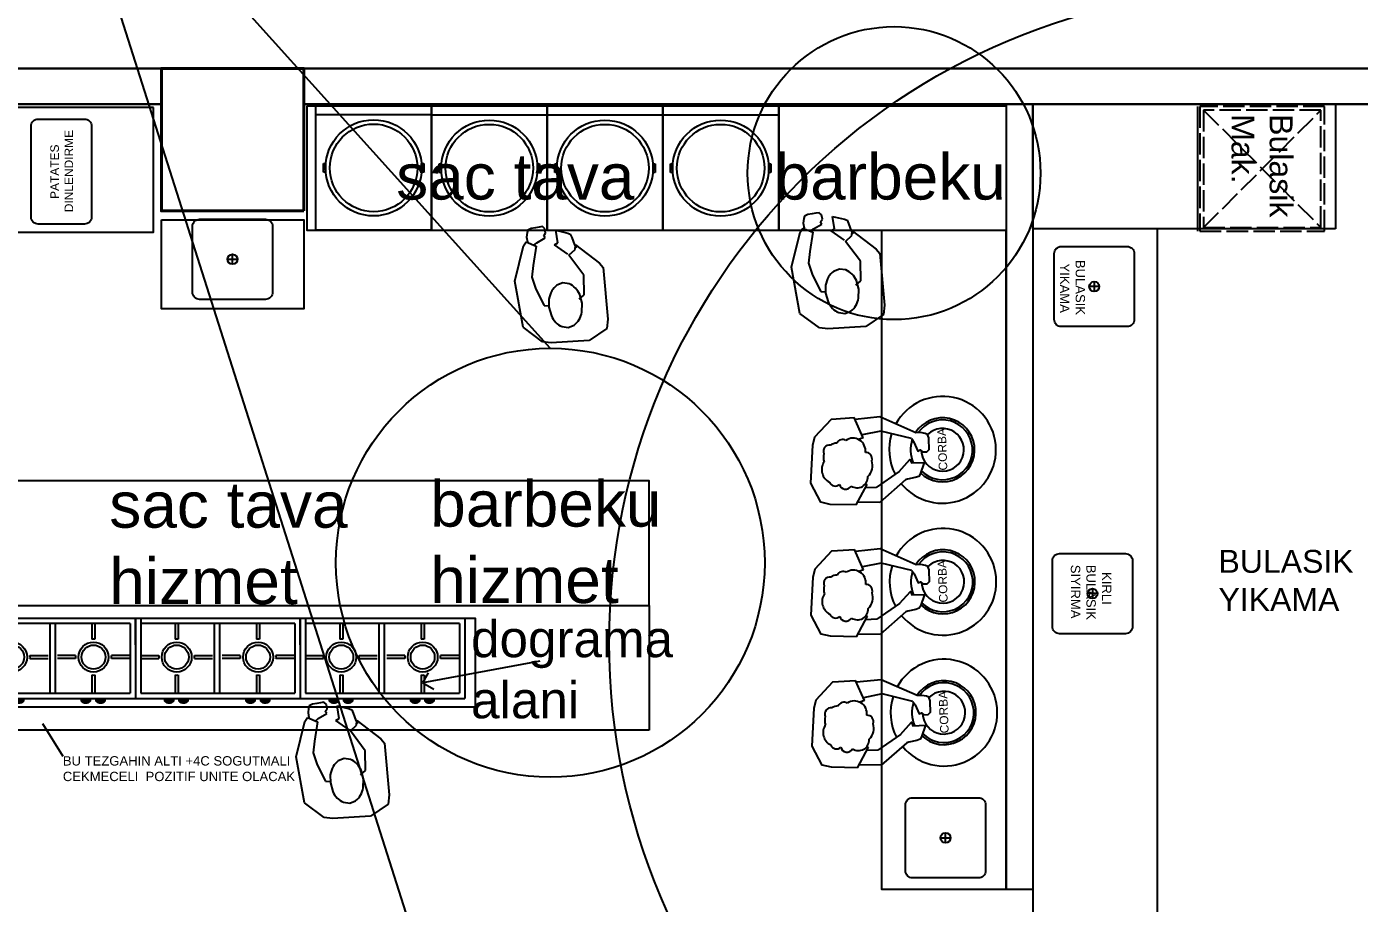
# Model space of a CAD drawing. Header units: millimetres. Extents: x 11848 to 21447, y 11375 to 20030.
# Drawn here: x 15365 to 16114, y 18520 to 19012 of the extents above; entities that cross this region are included whole.
import ezdxf

# ---------------------------------------------------------------- set-up
doc = ezdxf.new("R2010")
doc.units = ezdxf.units.MM
doc.linetypes.add('ACAD_ISO02W100', pattern=[15, 12, -3])
for name, color, linetype in [('CZM YAZI', 40, 'Continuous'), ('endustriyel', 251, 'Continuous'), ('mobilya', 251, 'Continuous'), ('S2000-002 Çizgi', 1, 'Continuous'), ('TEFRIS', 4, 'Continuous')]:
    doc.layers.add(name, color=color, linetype=linetype)
doc.layers.add('DUVAR', color=74, linetype='Continuous', lineweight=30)
doc.layers.add('GZ KOLON', color=10, linetype='Continuous', lineweight=40)
doc.styles.get("Standard").update_dxf_attribs({"font": 'arial.ttf'})

# ---------------------------------------------------------------- blocks, each defined once
blk = doc.blocks.new('tgvrc')
at = {"layer": 'endustriyel'}
for p, q in [((37188.74, 6280.07), (37188.74, 6235.07)), ((37188.74, 6265.07), (37188.74, 6280.07)), ((37191.7, 6280.07), (37191.7, 6238.07)), ((37278.23, 6277.07), (37191.7, 6277.07)), ((37211.05, 6277.07), (37211.05, 6268.33)), ((37212.73, 6277.07), (37212.73, 6268.33)), ((37233.21, 6238.07), (37233.21, 6277.07)), ((37236.21, 6238.07), (37236.21, 6277.07)), ((37256.78, 6277.07), (37256.78, 6268.33)), ((37258.46, 6277.07), (37258.46, 6268.33)), ((37278.23, 6277.07), (37278.23, 6238.07)), ((37278.71, 6280.07), (37466.2, 6280.07)), ((37281.23, 6280.07), (37281.23, 6235.07)), ((37281.23, 6265.07), (37281.23, 6280.07)), ((37281.23, 6280.07), (37281.23, 6235.07)), ((37281.23, 6280.07), (37281.23, 6235.07)), ((37281.23, 6265.07), (37281.23, 6280.07)), ((37284.18, 6280.07), (37284.18, 6238.07)), ((37370.71, 6277.07), (37284.18, 6277.07)), ((37303.54, 6277.07), (37303.54, 6268.33)), ((37305.22, 6277.07), (37305.22, 6268.33)), ((37325.69, 6238.07), (37325.69, 6277.07)), ((37328.69, 6238.07), (37328.69, 6277.07)), ((37349.26, 6277.07), (37349.26, 6268.33)), ((37350.94, 6277.07), (37350.94, 6268.33)), ((37370.71, 6277.07), (37370.71, 6238.07)), ((37373.71, 6280.07), (37373.71, 6235.07)), ((37373.71, 6280.07), (37373.71, 6235.07)), ((37373.71, 6265.07), (37373.71, 6280.07)), ((37376.67, 6280.07), (37376.67, 6238.07)), ((37463.2, 6277.07), (37376.67, 6277.07)), ((37396.02, 6277.07), (37396.02, 6268.33)), ((37397.7, 6277.07), (37397.7, 6268.33)), ((37418.18, 6238.07), (37418.18, 6277.07)), ((37421.18, 6238.07), (37421.18, 6277.07)), ((37441.75, 6277.07), (37441.75, 6268.33)), ((37443.43, 6277.07), (37443.43, 6268.33)), ((37463.2, 6277.07), (37463.2, 6238.07)), ((37466.2, 6280.07), (37466.2, 6235.07)), ((37191.7, 6259.11), (37201.83, 6259.11)), ((37191.7, 6257.43), (37201.83, 6257.43)), ((37221.95, 6259.11), (37232.08, 6259.11)), ((37221.95, 6257.43), (37232.08, 6257.43)), ((37247.56, 6259.11), (37237.42, 6259.11)), ((37247.56, 6257.43), (37237.42, 6257.43)), ((37277.81, 6259.11), (37267.68, 6259.11)), ((37277.81, 6257.43), (37267.68, 6257.43)), ((37284.18, 6259.11), (37294.32, 6259.11)), ((37284.18, 6257.43), (37294.32, 6257.43)), ((37314.44, 6259.11), (37324.57, 6259.11)), ((37314.44, 6257.43), (37324.57, 6257.43)), ((37340.04, 6259.11), (37329.91, 6259.11)), ((37340.04, 6257.43), (37329.91, 6257.43)), ((37370.3, 6259.11), (37360.17, 6259.11)), ((37370.3, 6257.43), (37360.17, 6257.43)), ((37376.67, 6259.11), (37386.8, 6259.11)), ((37376.67, 6257.43), (37386.8, 6257.43)), ((37406.93, 6259.11), (37417.06, 6259.11)), ((37406.93, 6257.43), (37417.06, 6257.43)), ((37432.53, 6259.11), (37422.4, 6259.11)), ((37432.53, 6257.43), (37422.4, 6257.43)), ((37462.78, 6259.11), (37452.65, 6259.11)), ((37462.78, 6257.43), (37452.65, 6257.43)), ((37211.05, 6248.21), (37211.05, 6238.07)), ((37212.73, 6248.21), (37212.73, 6238.07)), ((37256.78, 6248.21), (37256.78, 6238.07)), ((37258.46, 6248.21), (37258.46, 6238.07)), ((37303.54, 6248.21), (37303.54, 6238.07)), ((37305.22, 6248.21), (37305.22, 6238.07)), ((37349.26, 6248.21), (37349.26, 6238.07)), ((37350.94, 6248.21), (37350.94, 6238.07)), ((37396.02, 6248.21), (37396.02, 6238.07)), ((37397.7, 6248.21), (37397.7, 6238.07)), ((37441.75, 6248.21), (37441.75, 6238.07)), ((37443.43, 6248.21), (37443.43, 6238.07)), ((37191.7, 6238.07), (37278.23, 6238.07)), ((37284.18, 6238.07), (37370.71, 6238.07)), ((37376.67, 6238.07), (37463.2, 6238.07)), ((37188.74, 6235.07), (37281.23, 6235.07)), ((37281.23, 6235.07), (37373.71, 6235.07)), ((37373.71, 6235.07), (37466.2, 6235.07))]:
    blk.add_line(p, q, dxfattribs=at)
for points in [[(37187, 6280.07), (37472, 6280.07), (37472, 6230.07), (37187, 6230.07)], [(37210.29, 6234.6), (37205.04, 6234.6), (37205.04, 6233.6), (37210.29, 6233.6)], [(37218.42, 6234.6), (37213.17, 6234.6), (37213.17, 6233.6), (37218.42, 6233.6)], [(37256.02, 6234.6), (37250.77, 6234.6), (37250.77, 6233.6), (37256.02, 6233.6)], [(37264.15, 6234.6), (37258.9, 6234.6), (37258.9, 6233.6), (37264.15, 6233.6)], [(37302.78, 6234.6), (37297.53, 6234.6), (37297.53, 6233.6), (37302.78, 6233.6)], [(37310.91, 6234.6), (37305.66, 6234.6), (37305.66, 6233.6), (37310.91, 6233.6)], [(37348.51, 6234.6), (37343.26, 6234.6), (37343.26, 6233.6), (37348.51, 6233.6)], [(37356.63, 6234.6), (37351.38, 6234.6), (37351.38, 6233.6), (37356.63, 6233.6)], [(37395.27, 6234.6), (37390.02, 6234.6), (37390.02, 6233.6), (37395.27, 6233.6)], [(37403.39, 6234.6), (37398.14, 6234.6), (37398.14, 6233.6), (37403.39, 6233.6)], [(37440.99, 6234.6), (37435.74, 6234.6), (37435.74, 6233.6), (37440.99, 6233.6)], [(37449.12, 6234.6), (37443.87, 6234.6), (37443.87, 6233.6), (37449.12, 6233.6)]]:
    blk.add_lwpolyline(points, close=True, dxfattribs=at)
for centre, radius in [((37211.89, 6258.27), 8.41), ((37211.89, 6258.27), 6.73), ((37257.62, 6258.27), 8.41), ((37257.62, 6258.27), 6.73), ((37304.38, 6258.27), 8.41), ((37304.38, 6258.27), 6.73), ((37350.1, 6258.27), 8.41), ((37350.1, 6258.27), 6.73), ((37396.86, 6258.27), 8.41), ((37396.86, 6258.27), 6.73), ((37442.59, 6258.27), 8.41), ((37442.59, 6258.27), 6.73)]:
    blk.add_circle(centre, radius, dxfattribs=at)
for centre, radius, start, end in [((37211.89, 6258.27), 10.1, 85.21981, 94.78019), ((37257.62, 6258.27), 10.1, 85.21981, 94.78019), ((37304.38, 6258.27), 10.1, 85.21981, 94.78019), ((37350.1, 6258.27), 10.1, 85.21981, 94.78019), ((37396.86, 6258.27), 10.1, 85.21981, 94.78019), ((37442.59, 6258.27), 10.1, 85.21981, 94.78019), ((37211.89, 6258.27), 10.1, 175.21981, 184.78019), ((37211.89, 6258.27), 10.1, 355.21981, 4.78019), ((37257.62, 6258.27), 10.1, 175.21981, 184.78019), ((37257.62, 6258.27), 10.1, 355.21981, 4.78019), ((37304.38, 6258.27), 10.1, 175.21981, 184.78019), ((37304.38, 6258.27), 10.1, 355.21981, 4.78019), ((37350.1, 6258.27), 10.1, 175.21981, 184.78019), ((37350.1, 6258.27), 10.1, 355.21981, 4.78019), ((37396.86, 6258.27), 10.1, 175.21981, 184.78019), ((37396.86, 6258.27), 10.1, 355.21981, 4.78019), ((37442.59, 6258.27), 10.1, 175.21981, 184.78019), ((37442.59, 6258.27), 10.1, 355.21981, 4.78019), ((37211.89, 6258.27), 10.1, 265.21981, 274.78019), ((37257.62, 6258.27), 10.1, 265.21981, 274.78019), ((37304.38, 6258.27), 10.1, 265.21981, 274.78019), ((37350.1, 6258.27), 10.1, 265.21981, 274.78019), ((37396.86, 6258.27), 10.1, 265.21981, 274.78019), ((37442.59, 6258.27), 10.1, 265.21981, 274.78019), ((37207.67, 6236.21), 3.71, 224.88377, 315.11623), ((37215.79, 6236.21), 3.71, 224.88377, 315.11623), ((37253.39, 6236.21), 3.71, 224.88377, 315.11623), ((37261.52, 6236.21), 3.71, 224.88377, 315.11623), ((37300.15, 6236.21), 3.71, 224.88377, 315.11623), ((37308.28, 6236.21), 3.71, 224.88377, 315.11623), ((37345.88, 6236.21), 3.71, 224.88377, 315.11623), ((37354.01, 6236.21), 3.71, 224.88377, 315.11623), ((37392.64, 6236.21), 3.71, 224.88377, 315.11623), ((37400.77, 6236.21), 3.71, 224.88377, 315.11623), ((37438.37, 6236.21), 3.71, 224.88377, 315.11623), ((37446.49, 6236.21), 3.71, 224.88377, 315.11623)]:
    blk.add_arc(centre, radius, start, end, dxfattribs=at)
blk = doc.blocks.new('PERASS5')
for p, q in [((0.069, 0.4459), (0.1819, 0.3791)), ((0.0778, 0.3111), (0.0842, 0.4369)), ((0.1631, 0.3282), (0.1631, 0.3902)), ((0.4444, 0.3907), (0.5596, 0.437)), ((0.4778, 0.2902), (0.4603, 0.3971)), ((0.5575, 0.294), (0.5489, 0.4327)), ((0.1984, 0.1621), (0.0778, 0.3111)), ((0.2471, 0.1966), (0.1631, 0.3282)), ((0.4291, 0.12), (0.4778, 0.2902)), ((0.461, 0.0944), (0.5575, 0.294))]:
    blk.add_line(p, q)
for points in [[(0.069, 0.4459), (0.0776, 0.5911), (0.091, 0.6427), (0.1998, 0.6946), (0.4134, 0.6757), (0.4589, 0.6622), (0.5562, 0.5657), (0.5596, 0.437)], [(0.1832, 0.3905), (0.1819, 0.3791)], [(0.4444, 0.3907), (0.4359, 0.4184)], [(0.2471, 0.1966), (0.3125, 0.1332), (0.2928, 0.1256), (0.2931, 0.0544), (0.2279, 0.0799), (0.2157, 0.0874), (0.2096, 0.1071), (0.2019, 0.151), (0.1984, 0.1621)], [(0.4291, 0.12), (0.4095, 0.1078), (0.3581, 0.0879), (0.3642, 0.0743), (0.3521, 0.0622), (0.3522, 0.0364), (0.3644, 0.0229), (0.3841, 0.0229), (0.4037, 0.023), (0.4295, 0.0231), (0.4491, 0.0292), (0.4552, 0.0429), (0.4611, 0.0687), (0.461, 0.0944)]]:
    blk.add_lwpolyline(points)
for centre, radius, start, end in [((0.2712, 0.5502), 0.0805, 55.066, 149.75411), ((0.3394, 0.5388), 0.0805, 72.65926, 105.99261), ((0.3755, 0.5825), 0.0353, 350.9861, 109.94524), ((0.1942, 0.5), 0.0353, 100.6787, 238.66442), ((0.2143, 0.5578), 0.0353, 110.99192, 221.05252), ((0.3394, 0.5388), 0.0805, 0.87209, 28.27208), ((0.404, 0.5086), 0.0353, 326.3634, 63.13201), ((0.2257, 0.4345), 0.0611, 144.62577, 270.7461), ((0.3736, 0.4515), 0.0706, 260.11, 32.09937), ((0.3262, 0.3813), 0.0353, 248.54668, 1.14676), ((0.2883, 0.425), 0.0805, 219.8625, 288.10848)]:
    blk.add_arc(centre, radius, start, end)
blk = doc.blocks.new('gn')
at = {"layer": 'endustriyel'}
for radius, start, end in [(30, 172.95763, 104.67342), (30, 116.04853, 160.85887), (18, 179.85343, 101.12075), (16.8, 177.96979, 98.59697), (18, 115.0114, 157.51487), (12, 136.52625, 88.11951)]:
    blk.add_arc((37600.48, 6225.51), radius, start, end, dxfattribs=at)
at = {"layer": 'endustriyel', "xscale": 100, "yscale": 100, "zscale": 100, "rotation": 45.7577807733754}
blk.add_blockref('PERASS5', (37571.68, 6203.37), dxfattribs=at)
at = {"layer": 'endustriyel', "insert": (37590.54, 6218.96), "char_height": 4.8, "attachment_point": 1, "rotation": 45.75778}
blk.add_mtext_dynamic_manual_height_columns('CORBA', width=89.6562, gutter_width=1, heights=[0], dxfattribs=at)
blk = doc.blocks.new('kulp')
at = {"layer": 'endustriyel'}
for p, q in [((1840.53, 2540.44), (1840.53, 2544.44)), ((1840.53, 2544.44), (1841.53, 2544.44)), ((1841.53, 2540.44), (1840.53, 2540.44)), ((1841.53, 2542.44), (1841.53, 2544.44)), ((1841.53, 2544.44), (1841.53, 2540.44))]:
    blk.add_line(p, q, dxfattribs=at)
blk = doc.blocks.new('sac tava 70x65x30 mesale')
at = {"layer": 'S2000-002 Çizgi'}
blk.add_line((1351.47, 2642.78), (1416.47, 2642.78), dxfattribs=at)
blk.add_lwpolyline([(1351.47, 2647.78), (1416.47, 2647.78), (1416.47, 2577.78), (1351.47, 2577.78)], close=True, dxfattribs=at)
for radius in [27, 24.6]:
    blk.add_circle((1383.97, 2612.78), radius, dxfattribs=at)
at = {"layer": 'S2000-002 Çizgi', "xscale": 1.199999999999999, "yscale": 1.199999999999999, "zscale": 1.199999999999999}
for p in [(-852.87, -438.14), (-797.67, -438.14)]:
    blk.add_blockref('kulp', p, dxfattribs=at)
blk = doc.blocks.new('PERSON1')
for p, q in [((-0.22, 0.106), (-0.2066, 0.1576)), ((-0.2066, 0.1576), (-0.0978, 0.2095)), ((-0.0978, 0.2095), (0.1158, 0.1906)), ((0.1158, 0.1906), (0.1613, 0.1771)), ((0.1613, 0.1771), (0.2585, 0.0806)), ((-0.2371, -0.1848), (-0.22, 0.106)), ((0.007, 0.119), (-0.0276, 0.111)), ((0.0412, 0.1092), (0.007, 0.119)), ((0.2585, 0.0806), (0.2656, -0.1829)), ((-0.0814, 0.0452), (-0.0902, -0.0042)), ((0.0976, -0.0092), (0.0915, 0.0406)), ((-0.1089, -0.0495), (-0.1221, -0.1586)), ((-0.0772, -0.0297), (-0.1089, -0.0495)), ((-0.0902, -0.0042), (-0.084, -0.054)), ((0.1226, -0.0229), (0.0908, -0.017)), ((0.091, -0.0545), (0.0976, -0.0092)), ((0.1364, -0.0607), (0.1226, -0.0229)), ((0.1563, -0.1257), (0.1364, -0.0607)), ((-0.0338, -0.1226), (0.0004, -0.1324)), ((0.0004, -0.1324), (0.0351, -0.1244)), ((0.1687, -0.1908), (0.1563, -0.1257)), ((-0.2189, -0.2119), (-0.2371, -0.1848)), ((-0.1018, -0.3342), (-0.2189, -0.2119)), ((-0.1221, -0.1586), (-0.0566, -0.281)), ((0.1508, -0.2545), (0.1687, -0.1908)), ((0.2656, -0.1829), (0.1891, -0.3709)), ((-0.0566, -0.281), (-0.0958, -0.3084)), ((-0.0505, -0.2885), (0.0149, -0.3519)), ((0.1178, -0.3591), (0.1508, -0.2545)), ((-0.0957, -0.3341), (-0.1019, -0.3145)), ((-0.0958, -0.3084), (-0.1018, -0.3342)), ((-0.088, -0.378), (-0.0957, -0.3341)), ((0.0149, -0.3519), (-0.0048, -0.3595)), ((-0.0048, -0.3595), (-0.0045, -0.4307)), ((0.1315, -0.3651), (0.1119, -0.3773)), ((0.1695, -0.3907), (0.1178, -0.3591)), ((0.1891, -0.3709), (0.1695, -0.3907)), ((-0.0819, -0.3977), (-0.088, -0.378)), ((-0.0697, -0.4052), (-0.0819, -0.3977)), ((-0.0045, -0.4307), (-0.0697, -0.4052)), ((0.0666, -0.4108), (0.0545, -0.4229)), ((0.0545, -0.4229), (0.0546, -0.4487)), ((0.0546, -0.4487), (0.0668, -0.4622)), ((0.1119, -0.3773), (0.0605, -0.3971)), ((0.0605, -0.3971), (0.0666, -0.4108)), ((0.1515, -0.4559), (0.1575, -0.4422)), ((0.1575, -0.4422), (0.1635, -0.4164)), ((0.1635, -0.4164), (0.1634, -0.3907)), ((0.0668, -0.4622), (0.0864, -0.4622)), ((0.0864, -0.4622), (0.1061, -0.4621)), ((0.1061, -0.4621), (0.1319, -0.462)), ((0.1319, -0.462), (0.1515, -0.4559))]:
    blk.add_line(p, q)
for centre, radius, start, end in [((0.0416, 0.0035), 0.1298, 141.71975, 161.29037), ((0.019, 0.0213), 0.1011, 117.48906, 141.71975), ((-0.0101, 0.0221), 0.1011, 35.25805, 59.48874), ((-0.0335, 0.0055), 0.1298, 15.68743, 35.25805), ((0.041, -0.0189), 0.1298, 195.68743, 215.25805), ((-0.0446, -0.0086), 0.1432, 321.71975, 341.29037), ((0.0176, -0.0354), 0.1011, 215.25805, 239.48874), ((-0.0116, -0.0347), 0.1011, 297.48906, 321.71975)]:
    blk.add_arc(centre, radius, start, end)

msp = doc.modelspace()

# ---------------------------------------------------------------- linework, layer by layer
for p, q in [((15659.092, 18831.289), (15377.901, 19143.337)), ((15592.815, 18467.897), (15377.901, 19143.337)), ((15915.218, 18968.463), (15915.218, 18527.463)), ((15930.218, 18968.463), (15930.218, 18527.463)), ((15915.218, 18527.463), (15930.218, 18527.463))]:
    msp.add_line(p, q)
for centre, radius in [((16058.838, 18666.234), 366.622), ((15852.243, 18929.653), 82.278), ((15659.092, 18710.843), 120.446)]:
    msp.add_circle(centre, radius)
at = {"layer": 'CZM YAZI'}
msp.add_line((15373.679, 18620.514), (15385.194, 18602.19), dxfattribs=at)
at = {"layer": 'DUVAR'}
for p, q in [((14770.218, 18988.463), (16200.218, 18988.463)), ((14850.218, 18968.463), (15441.205, 18968.463)), ((15520.528, 18968.463), (16170.218, 18968.463))]:
    msp.add_line(p, q, dxfattribs=at)
at = {"layer": 'endustriyel'}
for p, q in [((15787.599, 18897.463), (15787.599, 18968.463)), ((16022.846, 18897.068), (16022.846, 18967.068)), ((15477.723, 18881.268), (15483.333, 18881.268)), ((15480.528, 18878.463), (15480.528, 18884.073)), ((15878.359, 18556.329), (15883.969, 18556.329)), ((15881.164, 18553.524), (15881.164, 18559.134))]:
    msp.add_line(p, q, dxfattribs=at)
at = {"layer": 'endustriyel', "linetype": 'ACAD_ISO02W100'}
for p, q in [((16026.106, 18899.068), (16092.106, 18965.068)), ((16026.106, 18965.068), (16092.106, 18899.068))]:
    msp.add_line(p, q, dxfattribs=at)
at = {"layer": 'endustriyel'}
for points in [[(15522.528, 18967.463), (15915.218, 18967.463), (15915.218, 18897.463), (15522.528, 18897.463)], [(16100.218, 18898.463), (15930.218, 18898.463), (15930.218, 18968.463), (16100.218, 18968.463)], [(15436.2, 18966.466), (14852.666, 18966.466), (14852.666, 18896.466), (15436.2, 18896.466)], [(15440.528, 18903.463), (15520.528, 18903.463), (15520.528, 18853.463), (15440.528, 18853.463)], [(15915.218, 18897.463), (15845.218, 18897.463), (15845.218, 18527.463), (15915.218, 18527.463)], [(15930.218, 18898.463), (15930.218, 18493.463), (16000.218, 18493.463), (16000.218, 18898.463)], [(15714.6, 18616.862), (15313.272, 18616.862), (15313.272, 18686.862), (15714.6, 18686.862)]]:
    msp.add_lwpolyline(points, close=True, dxfattribs=at)
for points in [[(15367.358, 18905.037), (15367.358, 18956.037, -0.4142136), (15371.358, 18960.037), (15397.358, 18960.037, -0.4142136), (15401.358, 18956.037), (15401.358, 18905.037, -0.4142136), (15397.358, 18901.037), (15371.358, 18901.037, -0.4142136)], [(15458.028, 18862.768), (15458.028, 18899.768, -0.4142136), (15462.028, 18903.768), (15499.028, 18903.768, -0.4142136), (15503.028, 18899.768), (15503.028, 18862.768, -0.4142136), (15499.028, 18858.768), (15462.028, 18858.768, -0.4142136)], [(15858.664, 18537.829), (15858.664, 18574.829, -0.4142136), (15862.664, 18578.829), (15899.664, 18578.829, -0.4142136), (15903.664, 18574.829), (15903.664, 18537.829, -0.4142136), (15899.664, 18533.829), (15862.664, 18533.829, -0.4142136)]]:
    msp.add_lwpolyline(points, format="xyb", close=True, dxfattribs=at)
at = {"layer": 'endustriyel', "linetype": 'ACAD_ISO02W100'}
for points in [[(16094.106, 18897.068), (16094.106, 18967.068), (16024.106, 18967.068), (16024.106, 18897.068)], [(16092.106, 18899.068), (16092.106, 18965.068), (16026.106, 18965.068), (16026.106, 18899.068)]]:
    msp.add_lwpolyline(points, close=True, dxfattribs=at)
at = {"layer": 'endustriyel'}
msp.add_lwpolyline([(15714.6, 18686.862), (15714.6, 18756.862), (15313.272, 18756.862), (15313.272, 18686.862), (15644.6, 18686.862)], dxfattribs=at)
for centre in [(15480.528, 18881.268), (15881.164, 18556.329)]:
    msp.add_circle(centre, 2.805, dxfattribs=at)
at = {"layer": 'GZ KOLON'}
msp.add_lwpolyline([(15520.528, 18908.463), (15440.528, 18908.463), (15440.528, 18988.463), (15520.528, 18988.463)], close=True, dxfattribs=at)
at = {"layer": 'mobilya', "color": 7}
for p, q in [((15653.165, 18655.468), (15587.478, 18643.466)), ((15587.478, 18643.466), (15590.681, 18649.023)), ((15587.478, 18643.466), (15593.655, 18639.906))]:
    msp.add_line(p, q, dxfattribs=at)
at = {"layer": 'TEFRIS'}
for p, q in [((15967.531, 18865.963), (15961.921, 18865.963)), ((15964.726, 18868.768), (15964.726, 18863.158)), ((15966.509, 18693.481), (15960.899, 18693.481)), ((15963.704, 18696.286), (15963.704, 18690.676))]:
    msp.add_line(p, q, dxfattribs=at)
for points in [[(15987.226, 18884.463), (15987.226, 18847.463, -0.4142136), (15983.226, 18843.463), (15946.226, 18843.463, -0.4142136), (15942.226, 18847.463), (15942.226, 18884.463, -0.4142136), (15946.226, 18888.463), (15983.226, 18888.463, -0.4142136)], [(15986.204, 18711.981), (15986.204, 18674.981, -0.4142136), (15982.204, 18670.981), (15945.204, 18670.981, -0.4142136), (15941.204, 18674.981), (15941.204, 18711.981, -0.4142136), (15945.204, 18715.981), (15982.204, 18715.981, -0.4142136)]]:
    msp.add_lwpolyline(points, format="xyb", close=True, dxfattribs=at)
for centre in [(15964.726, 18865.963), (15963.704, 18693.481)]:
    msp.add_circle(centre, 2.805, dxfattribs=at)

# ---------------------------------------------------------------- block references
at = {"layer": 'endustriyel'}
for p in [(14175.83, 16319.827), (14240.83, 16319.679), (14305.83, 16319.679), (14370.83, 16319.679)]:
    msp.add_blockref('sac tava 70x65x30 mesale', p, dxfattribs=at)
at = {"layer": 'endustriyel', "xscale": 99.9999999999998, "yscale": 99.9999999999998, "zscale": 99.9999999999998, "rotation": 188.5085862536675}
for p in [(15823.577, 18862.709), (15668.116, 18854.875), (15545.287, 18587.71)]:
    msp.add_blockref('PERSON1', p, dxfattribs=at)
at = {"layer": 'mobilya', "color": 7, "rotation": 46.42682632021445}
for p in [(-5527.441, -12758.205), (-5527.236, -12832.337), (-5526.67, -12905.835)]:
    msp.add_blockref('gn', p, dxfattribs=at)
at = {"layer": 'mobilya', "color": 7}
msp.add_blockref('tgvrc', (-21855.224, 12399.597), dxfattribs=at)

# ---------------------------------------------------------------- texts
at = {"char_height": 5.2536, "attachment_point": 1, "rotation": 270}
for s, insert in [('  BULASIK \\P   YIKAMA', (15959.525, 18885.013)), ('  KIRLI\\PBULASIK \\PSIYIRMA', (15974.324, 18709.69))]:
    msp.add_mtext_dynamic_manual_height_columns(s, width=89.65625, gutter_width=1, heights=[0], dxfattribs=dict(at, insert=insert))
at = {"layer": 'CZM YAZI', "insert": (16076.167, 18962.769), "char_height": 12.8694, "attachment_point": 1, "rotation": 270}
msp.add_mtext_dynamic_manual_height_columns('Bulasik\\PMak.', width=58.8372, gutter_width=1, heights=[0], dxfattribs=at)
at = {"layer": 'CZM YAZI', "attachment_point": 1}
for s, width, insert, char_height in [('sac tava', 169.58265, (15572.492, 18940.565), 25.7388), ('barbeku', 58.8372, (15785.14, 18940.565), 25.7388), ('barbeku\\Phizmet', 58.8372, (15591.601, 18756.862), 25.7388), ('sac tava hizmet', 169.58265, (15411.279, 18756.261), 25.73885), ('BULASIK YIKAMA', 58.8372, (16034.526, 18718.054), 12.86942), ('dograma\\Palani', 169.58265, (15614.564, 18678.373), 20.5911), ('BU TEZGAHIN ALTI +4C SOGUTMALI \\PCEKMECELI  POZITIF UNITE OLACAK', 251.88439, (15385.194, 18602.19), 5.2536)]:
    msp.add_mtext_dynamic_manual_height_columns(s, width=width, gutter_width=1, heights=[0], dxfattribs=dict(at, insert=insert, char_height=char_height))
at = {"layer": 'endustriyel', "insert": (15378.147, 18907.727), "char_height": 4.8, "attachment_point": 1, "rotation": 90}
msp.add_mtext_dynamic_manual_height_columns('    PATATES DINLENDIRME', width=48.18342, gutter_width=1, heights=[0], dxfattribs=at)

doc.saveas('drawing.dxf')
